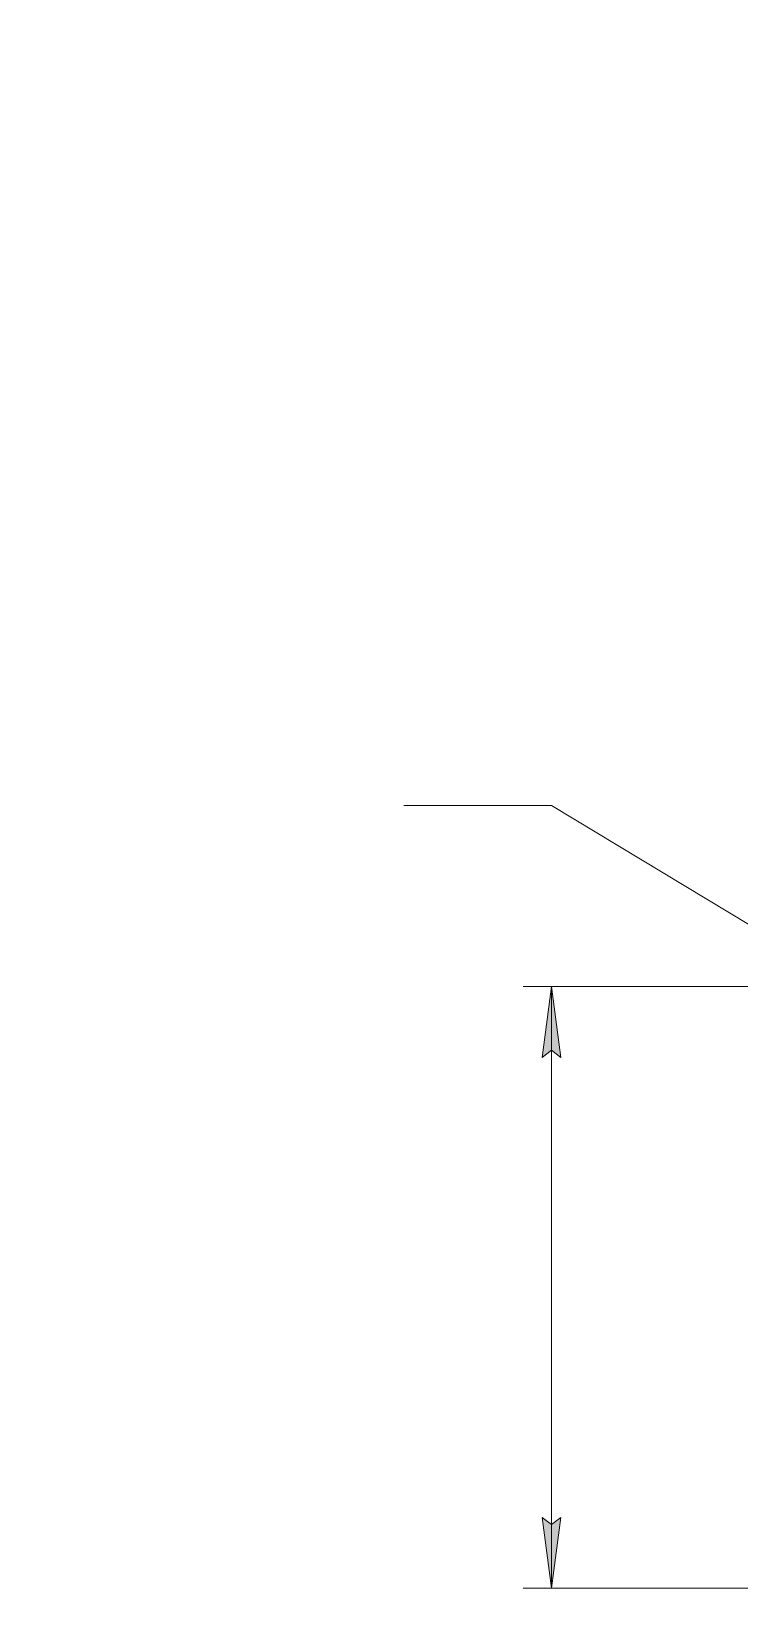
# Model space of a CAD drawing. Header units: millimetres. Extents: x 0 to 841, y 0 to 594.
# Drawn here: x 0 to 50, y 60.1 to 171.8 of the extents above; entities that cross this region are included whole.
import ezdxf

# ---------------------------------------------------------------- set-up
doc = ezdxf.new("R2010")
doc.units = ezdxf.units.MM
doc.linetypes.add('K5LT_THIN', pattern=[0])
doc.layers.add('Системный слой', color=7, linetype='Continuous')

msp = doc.modelspace()

# ---------------------------------------------------------------- hatches: boundary and pattern name
at = {"layer": 'Системный слой'}
for points in [[(37.41, 99.28), (36.75, 104.28), (36.09, 99.28), (36.75, 99.78)], [(36.75, 61.78), (37.41, 66.78), (36.75, 66.28), (36.09, 66.78)]]:
    msp.add_hatch(color=7, dxfattribs=at).paths.add_polyline_path(points)

# ---------------------------------------------------------------- linework, layer by layer
at = {"layer": 'Системный слой', "color": 7, "linetype": 'K5LT_THIN', "lineweight": 18}
for p, q in [((36.75, 117.08), (26.31, 117.08)), ((36.75, 117.08), (64.63, 100.29)), ((77.41, 104.28), (34.75, 104.28)), ((36.09, 99.28), (36.75, 104.28)), ((36.75, 104.28), (37.41, 99.28)), ((36.75, 104.28), (36.75, 61.78)), ((36.75, 99.78), (36.09, 99.28)), ((37.41, 99.28), (36.75, 99.78)), ((36.75, 61.78), (36.09, 66.78)), ((36.09, 66.78), (36.75, 66.28)), ((36.75, 66.28), (37.41, 66.78)), ((37.41, 66.78), (36.75, 61.78)), ((77.41, 61.78), (34.75, 61.78))]:
    msp.add_line(p, q, dxfattribs=at)

doc.saveas('drawing.dxf')
